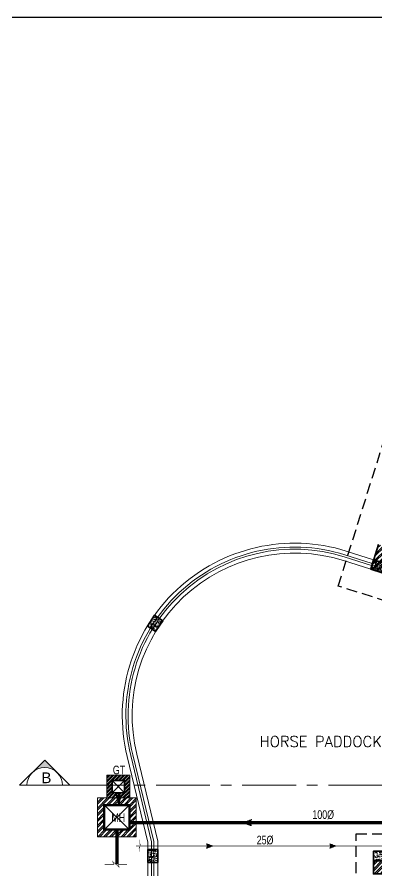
# Model space of a CAD drawing. Header units: millimetres. Extents: x -154478 to 73967, y -24076 to 107303.
# Drawn here: x -68068 to -59718, y 41047 to 60849 of the extents above; entities that cross this region are included whole.
import ezdxf

# ---------------------------------------------------------------- set-up
doc = ezdxf.new("R2010")
doc.units = ezdxf.units.MM
doc.header["$MEASUREMENT"] = 0
for name, pattern in [('CENTERX2', [4, 2.5, -0.5, 0.5, -0.5]), ('DASHED', [0.75, 0.5, -0.25]), ('DASHED2', [0.375, 0.25, -0.125]), ('HIDDEN', [0.375, 0.25, -0.125])]:
    doc.linetypes.add(name, pattern=pattern)
for name, color, linetype, lineweight in [('CA-ANNO-TEXT', 8, 'Continuous', 20), ('CA-COLUMN', 8, 'Continuous', 35), ('CA-HATCH', 8, 'Continuous', 5), ('CA-WALL-EXTR', 8, 'Continuous', 35), ('P_GRAVITY WATER PIPE', 140, 'DASHED2', 30), ('P_SWP', 30, 'Continuous', 0), ('P_WWP', 84, 'Continuous', 0), ('Railing', 8, 'Continuous', 15), ('Wall Low HT', 7, 'Continuous', 15)]:
    doc.layers.add(name, color=color, linetype=linetype, lineweight=lineweight)
for name, color, linetype in [('P_600X600 C.I. COVER', 8, 'Continuous'), ('P_CHAMBER', 92, 'Continuous'), ('P_GT', 7, 'Continuous'), ('Tital_BLock', 7, 'Continuous')]:
    doc.layers.add(name, color=color, linetype=linetype)
doc.styles.add('FIRE TEXT', font='swisscl.ttf')
doc.styles.add('ISO STANDARD', font='simplex.shx')

# ---------------------------------------------------------------- blocks, each defined once
blk = doc.blocks.new('C1 - 600 X 230')
at = {"layer": 'CA-HATCH'}
h = blk.add_hatch(dxfattribs=at)
h.set_pattern_fill('AR-CONC', color=256, scale=15, style=0)
h.set_pattern_definition([(50, (-125448.86, -48673.49), (107.58903, -9.41282), [11.25, -123.75]), (355, (-125448.86, -48673.49), (-20.8127, 112.82882), [9, -99]), (100.451444, (-125439.9, -48674.27), (86.77633, 103.416), [9.56103, -105.17132]), (46.1842, (-125448.86, -48643.49), (160.0862, -24.82789), [16.875, -185.625]), (96.63564, (-125435.52, -48645.56), (140.1993, 146.11779), [14.34155, -157.75706]), (351.18416, (-125448.86, -48643.49), (140.1993, 146.1178), [13.5, -148.5]), (21, (-125433.86, -48650.99), (89.53606, -60.392834), [11.25, -123.75]), (326, (-125433.86, -48650.99), (36.4973, 108.77251), [9, -99]), (71.451445, (-125426.4, -48656.02), (126.03336, 48.37967), [9.56103, -105.17132]), (37.5, (-125448.863, -48673.488), (1.823978, 49.934078), [0, -97.8, 0, -100.5, 0, -99.375]), (7.5, (-125448.86, -48673.49), (39.46043, 59.161757), [0, -57.3, 0, -95.55, 0, -37.875]), (327.5, (-125482.312, -48673.488), (80.073365, -3.383231), [0, -37.5, 0, -117, 0, -155.25]), (317.5, (-125497.31, -48673.49), (87.477925, 15.015747), [0, -48.75, 0, -77.7, 0, -110.25])])
h.paths.add_polyline_path([(600, 0), (600, 230), (0, 230), (0, 0)])
at = {"layer": 'CA-COLUMN'}
blk.add_lwpolyline([(0, 230), (600, 230), (600, 0), (0, 0)], close=True, dxfattribs=at)
blk = doc.blocks.new('C2 - 230 X 230')
at = {"layer": 'CA-HATCH'}
h = blk.add_hatch(dxfattribs=at)
h.set_pattern_fill('AR-CONC', color=256, scale=15, style=0)
h.set_pattern_definition([(50, (-125194.11, -47825.3), (107.58903, -9.41282), [11.25, -123.75]), (355, (-125194.11, -47825.3), (-20.8127, 112.82882), [9, -99]), (100.451444, (-125185.15, -47826.08), (86.77633, 103.416), [9.56103, -105.17132]), (46.1842, (-125194.11, -47795.3), (160.0862, -24.82789), [16.875, -185.625]), (96.63564, (-125180.77, -47797.37), (140.1993, 146.11779), [14.34155, -157.75706]), (351.18416, (-125194.11, -47795.3), (140.1993, 146.1178), [13.5, -148.5]), (21, (-125179.11, -47802.8), (89.53606, -60.392834), [11.25, -123.75]), (326, (-125179.11, -47802.8), (36.4973, 108.77251), [9, -99]), (71.451445, (-125171.65, -47807.83), (126.03336, 48.37967), [9.56103, -105.17132]), (37.5, (-125194.113, -47825.3), (1.823978, 49.934078), [0, -97.8, 0, -100.5, 0, -99.375]), (7.5, (-125194.11, -47825.3), (39.46043, 59.161757), [0, -57.3, 0, -95.55, 0, -37.875]), (327.5, (-125227.562, -47825.3), (80.073365, -3.383231), [0, -37.5, 0, -117, 0, -155.25]), (317.5, (-125242.56, -47825.3), (87.477925, 15.015747), [0, -48.75, 0, -77.7, 0, -110.25])])
h.paths.add_polyline_path([(230, 265), (0, 265), (0, -35), (230, -35)])
at = {"layer": 'CA-COLUMN'}
blk.add_lwpolyline([(0, 265), (230, 265), (230, -35), (0, -35)], close=True, dxfattribs=at)
blk = doc.blocks.new('aerro')
at = {"layer": 'CA-ANNO-TEXT', "ltscale": 350}
blk.add_hatch(color=256, dxfattribs=at).paths.add_polyline_path([(192253, 36769), (192041, 36557), (192253, 36345, -0.414214)])
blk.add_line((192465, 36133), (192465, 36981), dxfattribs=at)
blk.add_lwpolyline([(192465, 36981), (192041, 36557), (192465, 36133)], dxfattribs=at)
blk.add_arc((192465, 36557), 300, 90, 270, dxfattribs=at)
blk = doc.blocks.new('WASTE WATER ARROW')
at = {"ltscale": 0.025}
blk.add_hatch(color=256, dxfattribs=at).paths.add_polyline_path([(481737.16, -256822.52), (481729.92, -256825.26), (481737.16, -256828), (481735.75, -256825.26)])
at = {"color": 7, "linetype": 'ByBlock', "lineweight": 5, "ltscale": 0.025}
blk.add_lwpolyline([(481737.16, -256822.52), (481729.92, -256825.26), (481737.16, -256828), (481735.75, -256825.26)], close=True, dxfattribs=at)
blk = doc.blocks.new('600 X600 CI COVER')
at = {"layer": 'P_600X600 C.I. COVER', "color": 252, "ltscale": 10}
for p, q in [((2782026, -2922417), (2782579, -2922970)), ((2782026, -2922970), (2782579, -2922417))]:
    blk.add_line(p, q, dxfattribs=at)
at = {"layer": 'P_600X600 C.I. COVER', "ltscale": 10}
blk.add_lwpolyline([(2782603, -2922394), (2782003, -2922394), (2782003, -2922994), (2782603, -2922994)], close=True, dxfattribs=at)
at = {"layer": 'P_600X600 C.I. COVER', "color": 252, "ltscale": 10}
blk.add_lwpolyline([(2782579, -2922417), (2782026, -2922417), (2782026, -2922970), (2782579, -2922970)], close=True, dxfattribs=at)
blk = doc.blocks.new('A$C233F710C')
at = {"layer": 'P_CHAMBER', "lineweight": 9}
h = blk.add_hatch(dxfattribs=at)
h.set_pattern_fill('ANSI32', color=8, scale=10, style=0)
h.set_pattern_definition([(45, (0, 0), (-67.352, 67.352), []), (45, (44.9, 0), (-67.352, 67.352), [])])
h.paths.add_polyline_path([(900, 0), (0, 0), (0, -900), (900, -900)])
h.paths.add_polyline_path([(750, -750), (150, -750), (150, -150), (750, -150)], flags=16)
h.paths.add_polyline_path([(740, -740), (160, -740), (160, -160), (740, -160)], flags=0)
h.paths.add_polyline_path([(726, -726), (174, -726), (174, -174), (726, -174)], flags=0)
h = blk.add_hatch(color=256, dxfattribs=at)
h.paths.add_polyline_path([(160, -160), (740, -160), (740, -740), (160, -740)], flags=16)
h.paths.add_polyline_path([(150, -150), (750, -150), (750, -750), (150, -750)])
for points in [[(0, 0), (900, 0), (900, -900), (0, -900)], [(150, -150), (750, -150), (750, -750), (150, -750)]]:
    blk.add_lwpolyline(points, close=True, dxfattribs=at)
at = {"layer": 'P_CHAMBER', "linetype": 'DASHED2', "lineweight": 9, "ltscale": 6}
blk.add_lwpolyline([(160, -160), (740, -160), (740, -740), (160, -740)], close=True, dxfattribs=at)
at = {"layer": 'P_CHAMBER', "lineweight": 9, "extrusion": (0, 0, -1), "zscale": -1}
blk.add_blockref('600 X600 CI COVER', (-2782753, 2922244), dxfattribs=at)
blk = doc.blocks.new('GT')
at = {"layer": 'P_GT', "lineweight": 5}
h = blk.add_hatch(dxfattribs=at)
h.set_pattern_fill('ANSI32', color=252, scale=160, angle=180, style=0)
h.set_pattern_definition([(45, (530, 530), (-42.4264, 42.4264), []), (45, (558.284, 530), (-42.4264, 42.4264), [])])
h.paths.add_polyline_path([(115, 115), (415, 115), (415, 415), (115, 415)], flags=16)
h.paths.add_polyline_path([(0, 0), (530, 0), (530, 530), (0, 530)])
at = {"layer": 'P_GT', "color": 7, "lineweight": 5, "ltscale": 22}
for p, q in [((400, 400), (130, 130)), ((400, 130), (130, 400))]:
    blk.add_line(p, q, dxfattribs=at)
for points in [[(0, 0), (530, 0), (530, 530), (0, 530)], [(115, 115), (415, 115), (415, 415), (115, 415)], [(130, 130), (400, 130), (400, 400), (130, 400)]]:
    blk.add_lwpolyline(points, close=True, dxfattribs=at)

msp = doc.modelspace()

# ---------------------------------------------------------------- hatches: boundary and pattern name
at = {"layer": 'CA-HATCH', "transparency": 33554687}
h = msp.add_hatch(dxfattribs=at)
h.set_pattern_fill('ANSI32', color=256, scale=250)
h.set_pattern_definition([(45, (-141164.17, 0), (-66.29126, 66.29126), []), (45, (-141119.975, 0), (-66.29126, 66.29126), [])])
h.paths.add_polyline_path([(-59221.667, 48084.792), (-59574.649, 48195.713), (-59463.728, 48548.695), (-59683.149, 48617.647), (-59863.022, 48045.243), (-59290.618, 47865.37)])
h = msp.add_hatch(dxfattribs=at)
h.set_pattern_fill('ANSI32', color=256, scale=250)
h.set_pattern_definition([(45, (-101517.94, 22440.385), (-66.29126, 66.29126), []), (45, (-101473.74, 22440.385), (-66.29126, 66.29126), [])])
h.paths.add_polyline_path([(-59570.445, 41277.426), (-59800.445, 41277.426), (-59800.445, 40977.426), (-59570.445, 40977.426)])

# ---------------------------------------------------------------- linework, layer by layer
at = {"layer": 'CA-ANNO-TEXT', "linetype": 'CENTERX2', "ltscale": 500}
msp.add_line((-66843.181, 43032.426), (-35837.71, 43032.426), dxfattribs=at)
at = {"layer": 'CA-WALL-EXTR', "linetype": 'DASHED', "lineweight": 25, "ltscale": 500}
msp.add_lwpolyline([(-60384.45, 359.33), (-62602.882, 7418.973), (-56530.615, 9327.132, 0.327599679), (-55970.445, 10090.336), (-55970.445, 15497.426), (-60200.445, 15497.426), (-60200.445, 41907.426), (-56600.445, 41907.426), (-56600.445, 46391.079), (-60615.298, 47652.713), (-58945.005, 52968.03), (-54101.36, 55767.426), (-48579.531, 55767.426), (-43735.886, 52968.03), (-42065.593, 47652.713), (-46080.445, 46391.079), (-46080.445, 41907.426), (-42480.445, 41907.426), (-42480.445, 15497.426), (-46710.445, 15497.426), (-46710.445, 10090.336, 0.327599679), (-46150.276, 9327.132), (-40078.008, 7418.973), (-42296.441, 359.33)], format="xyb", dxfattribs=at)
at = {"layer": 'CA-WALL-EXTR', "ltscale": 100}
for points in [[(-59683.149, 48617.647), (-59863.022, 48045.243), (-59290.618, 47865.37)], [(-59800.445, 41277.426), (-59800.445, 40977.426), (-59570.445, 40977.426), (-59570.445, 41277.426)]]:
    msp.add_lwpolyline(points, dxfattribs=at)
at = {"layer": 'P_GRAVITY WATER PIPE', "lineweight": 30, "ltscale": 500}
for points, const_width in [([(-56262.62, 41624.47), (-65306.627, 41624.47)], 15), ([(-65217.039, 41774.676), (-65217.039, 41660.185), (-65195.56, 41673.474), (-65237.866, 41575.466), (-65217.039, 41596.312), (-65217.039, 41492.881)], 6.662)]:
    msp.add_lwpolyline(points, dxfattribs=dict(at, const_width=const_width))
at = {"layer": 'P_SWP', "linetype": 'HIDDEN', "lineweight": 0, "ltscale": 500}
for points, const_width in [([(-56926.815, 42165.25), (-65475.462, 42165.25)], 75), ([(-65751.832, 41998.819), (-65751.832, 41198.362)], 75), ([(-65517.497, 41198.884), (-65717.763, 41198.884), (-65696.516, 41131.269), (-65853.216, 41268.249), (-65819.886, 41198.884), (-66036.735, 41198.884)], 10)]:
    msp.add_lwpolyline(points, dxfattribs=dict(at, const_width=const_width))
at = {"layer": 'P_WWP', "linetype": 'HIDDEN', "lineweight": 0, "ltscale": 500, "const_width": 50}
msp.add_lwpolyline([(-65705.565, 42868.819), (-65705.565, 42565.188)], dxfattribs=at)
at = {"layer": 'Railing'}
for points in [[(-59826.552, 48178.804), (-60460.633, 48378.059, 0.583797379), (-65432.205, 43724.498), (-64945.946, 41723.747), (-64945.946, 37277.426), (-64895.946, 37277.426), (-64895.946, 41729.736)], [(-64895.946, 41729.736), (-65383.619, 43736.306, -0.583797379), (-60475.623, 48330.358), (-59841.542, 48131.104)]]:
    msp.add_lwpolyline(points, format="xyb", dxfattribs=at)
at = {"layer": 'Tital_BLock', "flags": 128}
msp.add_lwpolyline([(-80630.103, -12237.166), (-80630.103, 60849.066), (-17711.748, 60849.066), (-17711.748, -12237.166)], close=True, dxfattribs=at)
at = {"layer": 'Wall Low HT'}
for points in [[(-59794.038, 48264.654), (-60428.152, 48463.919, 0.583797379), (-65514.158, 43703.243), (-65030.445, 41712.967), (-65030.445, 37277.426)], [(-64800.445, 37277.426), (-64800.445, 41740.515), (-65290.664, 43757.561, -0.583797379), (-60497.103, 48244.498), (-59863.022, 48045.243)]]:
    msp.add_lwpolyline(points, format="xyb", dxfattribs=at)

# ---------------------------------------------------------------- block references
at = {"layer": 'CA-ANNO-TEXT', "xscale": -1.37487631893416, "yscale": 1.37487631893416, "zscale": 1.37487631893416, "rotation": 90}
msp.add_blockref('aerro', (-17165.007, 307647.903), dxfattribs=at)
at = {"layer": 'CA-COLUMN', "xscale": -1}
for p, rotation in [((-59541.259, 48185.221), 72.55511690290626), ((-64898.955, 46947.116), 146.5865864442717), ((-65030.445, 41507.426), 180)]:
    msp.add_blockref('C2 - 230 X 230', p, dxfattribs=dict(at, rotation=rotation))
at = {"layer": 'CA-COLUMN'}
msp.add_blockref('C1 - 600 X 230', (-59800.445, 41277.426), dxfattribs=at)
at = {"layer": 'P_CHAMBER', "color": 5, "linetype": 'Continuous'}
msp.add_blockref('A$C233F710C', (-66201.832, 42738.819), dxfattribs=at)
at = {"layer": 'P_GRAVITY WATER PIPE', "lineweight": 30, "ltscale": 500, "xscale": -18.93378350400246, "yscale": 18.93378350400246, "zscale": 18.93378350400246}
for p in [(9057434.923, 4904298.345), (9060292.786, 4904298.345)]:
    msp.add_blockref('WASTE WATER ARROW', p, dxfattribs=at)
at = {"layer": 'P_GT'}
msp.add_blockref('GT', (-65984.788, 42738.819), dxfattribs=at)
at = {"layer": 'P_SWP', "linetype": 'HIDDEN', "lineweight": 0, "ltscale": 300, "xscale": -26.40411263959712, "yscale": 26.40411263959712, "zscale": 26.40411263959712, "rotation": 180}
msp.add_blockref('WASTE WATER ARROW', (-12782472.212, -6739077.849), dxfattribs=at)
at = {"layer": 'P_WWP', "linetype": 'HIDDEN', "lineweight": 0, "ltscale": 500, "xscale": -26.40411263959712, "yscale": 26.40411263959712, "zscale": 26.40411263959712, "rotation": 270}
msp.add_blockref('WASTE WATER ARROW', (6715537.535, -12677031.67), dxfattribs=at)

# ---------------------------------------------------------------- texts
at = {"color": 8, "insert": (-62600.016, 44172.3), "char_height": 250, "width": 3157.2619, "attachment_point": 1, "style": 'ISO STANDARD'}
msp.add_mtext('\\pxqc;HORSE PADDOCK', dxfattribs=at)
at = {"layer": 'CA-ANNO-TEXT', "insert": (-67504.064, 43331.848), "char_height": 250, "width": 235.95839, "attachment_point": 1, "style": 'ISO STANDARD'}
msp.add_mtext('\\pxql;{\\fArial|b0|i0|c0|p34;B}', dxfattribs=at)
at = {"layer": 'P_CHAMBER', "color": 0, "linetype": 'Continuous', "style": 'FIRE TEXT'}
msp.add_text('MH', height=200, dxfattribs=at).set_placement((-65879.712, 42181.039))
at = {"layer": 'P_GRAVITY WATER PIPE', "lineweight": 30, "ltscale": 500, "style": 'FIRE TEXT'}
msp.add_text('25%%C', height=200, dxfattribs=at).set_placement((-62507.104, 41663.073))
at = {"layer": 'P_GT', "style": 'FIRE TEXT'}
msp.add_text('GT', height=200, dxfattribs=at).set_placement((-65845.629, 43287.71))
at = {"layer": 'P_SWP', "linetype": 'HIDDEN', "lineweight": 0, "ltscale": 500, "style": 'FIRE TEXT'}
msp.add_text('100%%C', height=200, dxfattribs=at).set_placement((-61215.004, 42253.048))

doc.saveas('drawing.dxf')
